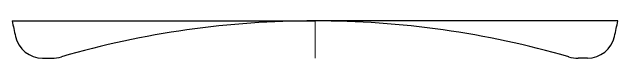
# Model space of a CAD drawing. Extents: x 89 to 617, y -10 to 440.
# Drawn here: x 446 to 511.3, y 209.8 to 213.8 of the extents above; entities that cross this region are included whole.
import ezdxf

# ---------------------------------------------------------------- set-up
doc = ezdxf.new("R2010")
doc.units = 0
doc.header["$LTSCALE"] = 7
doc.header["$MEASUREMENT"] = 0
doc.layers.get('0').update_dxf_attribs({"linetype": 'CONTINUOUS', "lineweight": 15})
doc.layers.add('3', color=3, linetype='CONTINUOUS', lineweight=30)

msp = doc.modelspace()

# ---------------------------------------------------------------- linework, layer by layer
msp.add_line((478.671, 213.772), (478.671, 209.772))
at = {"layer": '3'}
for p, q in [((445.996, 213.772), (478.671, 213.772)), ((511.346, 213.772), (478.671, 213.772)), ((449.283, 209.772), (450.283, 209.772)), ((508.058, 209.772), (507.058, 209.772))]:
    msp.add_line(p, q, dxfattribs=at)
for centre, radius, start, end in [((535.095, 232.272), 91, 191.72981, 192.80249), ((478.671, 114.74), 99.032, 90, 106.04108), ((478.671, 114.74), 99.032, 73.95892, 90), ((422.246, 232.272), 91, 347.19751, 348.27019), ((449.283, 212.772), 3, 192.80249, 270), ((508.058, 212.772), 3, 270, 347.19751), ((450.283, 213.472), 3.7, 270, 286.04108), ((507.058, 213.472), 3.7, 253.95892, 270)]:
    msp.add_arc(centre, radius, start, end, dxfattribs=at)

doc.saveas('drawing.dxf')
